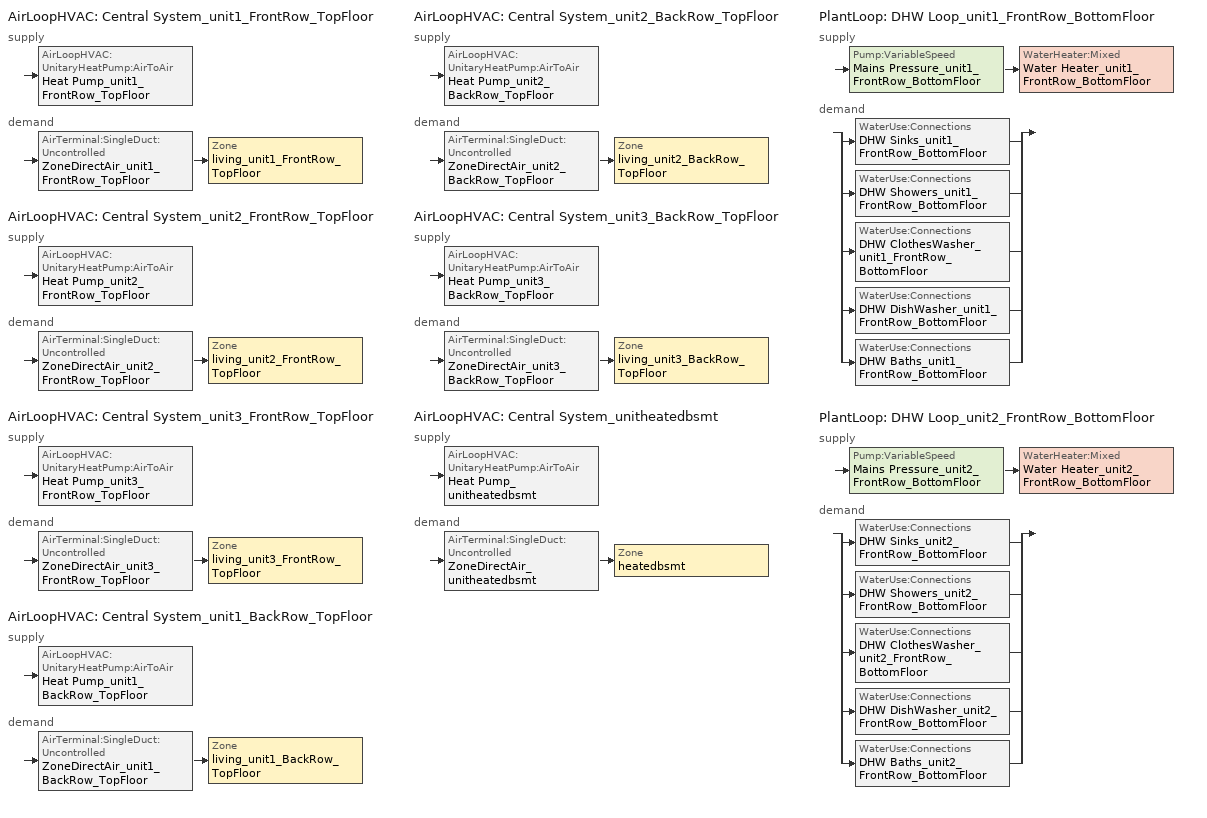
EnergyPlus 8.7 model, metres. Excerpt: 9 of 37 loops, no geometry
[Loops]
AirLoopHVAC 'Central System_unit1_FrontRow_TopFloor'
 supply: AirLoopHVAC:UnitaryHeatPump:AirToAir 'Heat Pump_unit1_FrontRow_TopFloor'
 demand: AirTerminal:SingleDuct:Uncontrolled 'ZoneDirectAir_unit1_FrontRow_TopFloor' > Zone 'living_unit1_FrontRow_TopFloor'
AirLoopHVAC 'Central System_unit2_FrontRow_TopFloor'
 supply: AirLoopHVAC:UnitaryHeatPump:AirToAir 'Heat Pump_unit2_FrontRow_TopFloor'
 demand: AirTerminal:SingleDuct:Uncontrolled 'ZoneDirectAir_unit2_FrontRow_TopFloor' > Zone 'living_unit2_FrontRow_TopFloor'
AirLoopHVAC 'Central System_unit3_FrontRow_TopFloor'
 supply: AirLoopHVAC:UnitaryHeatPump:AirToAir 'Heat Pump_unit3_FrontRow_TopFloor'
 demand: AirTerminal:SingleDuct:Uncontrolled 'ZoneDirectAir_unit3_FrontRow_TopFloor' > Zone 'living_unit3_FrontRow_TopFloor'
AirLoopHVAC 'Central System_unit1_BackRow_TopFloor'
 supply: AirLoopHVAC:UnitaryHeatPump:AirToAir 'Heat Pump_unit1_BackRow_TopFloor'
 demand: AirTerminal:SingleDuct:Uncontrolled 'ZoneDirectAir_unit1_BackRow_TopFloor' > Zone 'living_unit1_BackRow_TopFloor'
AirLoopHVAC 'Central System_unit2_BackRow_TopFloor'
 supply: AirLoopHVAC:UnitaryHeatPump:AirToAir 'Heat Pump_unit2_BackRow_TopFloor'
 demand: AirTerminal:SingleDuct:Uncontrolled 'ZoneDirectAir_unit2_BackRow_TopFloor' > Zone 'living_unit2_BackRow_TopFloor'
AirLoopHVAC 'Central System_unit3_BackRow_TopFloor'
 supply: AirLoopHVAC:UnitaryHeatPump:AirToAir 'Heat Pump_unit3_BackRow_TopFloor'
 demand: AirTerminal:SingleDuct:Uncontrolled 'ZoneDirectAir_unit3_BackRow_TopFloor' > Zone 'living_unit3_BackRow_TopFloor'
AirLoopHVAC 'Central System_unitheatedbsmt'
 supply: AirLoopHVAC:UnitaryHeatPump:AirToAir 'Heat Pump_unitheatedbsmt'
 demand: AirTerminal:SingleDuct:Uncontrolled 'ZoneDirectAir_unitheatedbsmt' > Zone 'heatedbsmt'
PlantLoop 'DHW Loop_unit1_FrontRow_BottomFloor'
 supply: Pump:VariableSpeed 'Mains Pressure_unit1_FrontRow_BottomFloor' > WaterHeater:Mixed 'Water Heater_unit1_FrontRow_BottomFloor'
 demand: split
  | WaterUse:Connections 'DHW Sinks_unit1_FrontRow_BottomFloor'
  | WaterUse:Connections 'DHW Showers_unit1_FrontRow_BottomFloor'
  | WaterUse:Connections 'DHW ClothesWasher_unit1_FrontRow_BottomFloor'
  | WaterUse:Connections 'DHW DishWasher_unit1_FrontRow_BottomFloor'
  | WaterUse:Connections 'DHW Baths_unit1_FrontRow_BottomFloor'
PlantLoop 'DHW Loop_unit2_FrontRow_BottomFloor'
 supply: Pump:VariableSpeed 'Mains Pressure_unit2_FrontRow_BottomFloor' > WaterHeater:Mixed 'Water Heater_unit2_FrontRow_BottomFloor'
 demand: split
  | WaterUse:Connections 'DHW Sinks_unit2_FrontRow_BottomFloor'
  | WaterUse:Connections 'DHW Showers_unit2_FrontRow_BottomFloor'
  | WaterUse:Connections 'DHW ClothesWasher_unit2_FrontRow_BottomFloor'
  | WaterUse:Connections 'DHW DishWasher_unit2_FrontRow_BottomFloor'
  | WaterUse:Connections 'DHW Baths_unit2_FrontRow_BottomFloor'
[DesignSpecification:OutdoorAir] Outdoor Air Method=Flow/Zone; Outdoor Air Flow per Person=0; Outdoor Air Flow per Zone=0
SZ DSOA living_unit1_FrontRow_TopFloor; SZ DSOA living_unit2_FrontRow_TopFloor; SZ DSOA living_unit3_FrontRow_TopFloor; SZ DSOA living_unit1_BackRow_TopFloor; SZ DSOA living_unit2_BackRow_TopFloor; SZ DSOA living_unit3_BackRow_TopFloor; SZ DSOA heatedbsmt
[Sizing:Zone] Zone Cooling Design Supply Air Temperature Input Method=SupplyAirTemperature; Zone Cooling Design Supply Air Temperature=12; Zone Heating Design Supply Air Temperature Input Method=SupplyAirTemperature; Zone Heating Design Supply Air Temperature=50; Zone Cooling Design Supply Air Humidity Ratio=0.008; Zone Heating Design Supply Air Humidity Ratio=0.008; Cooling Design Air Flow Method=DesignDay; Cooling Minimum Air Flow per Zone Floor Area=0.000762; Heating Design Air Flow Method=DesignDay; Heating Maximum Air Flow per Zone Floor Area=0.002032; Heating Maximum Air Flow=0.141576; Heating Maximum Air Flow Fraction=0.3
Name | Design Specification Outdoor Air Object
living_unit1_FrontRow_TopFloor | SZ DSOA living_unit1_FrontRow_TopFloor
living_unit2_FrontRow_TopFloor | SZ DSOA living_unit2_FrontRow_TopFloor
living_unit3_FrontRow_TopFloor | SZ DSOA living_unit3_FrontRow_TopFloor
living_unit1_BackRow_TopFloor | SZ DSOA living_unit1_BackRow_TopFloor
living_unit2_BackRow_TopFloor | SZ DSOA living_unit2_BackRow_TopFloor
living_unit3_BackRow_TopFloor | SZ DSOA living_unit3_BackRow_TopFloor
heatedbsmt | SZ DSOA heatedbsmt
[Sizing:System] Type of Load to Size On=Sensible; Design Outdoor Air Flow Rate=autosize; Central Heating Maximum System Air Flow Ratio=1; Preheat Design Temperature=7; Preheat Design Humidity Ratio=0.008; Precool Design Temperature=11; Precool Design Humidity Ratio=0.008; Central Cooling Design Supply Air Temperature=12; Central Heating Design Supply Air Temperature=50; Type of Zone Sum to Use=NonCoincident; 100 Outdoor Air in Cooling=No; 100 Outdoor Air in Heating=No; Central Cooling Design Supply Air Humidity Ratio=0.008; Central Heating Design Supply Air Humidity Ratio=0.008; Cooling Supply Air Flow Rate Method=DesignDay; Heating Supply Air Flow Rate Method=DesignDay; System Outdoor Air Method=ZoneSum; Zone Maximum Outdoor Air Fraction=1; Cooling Design Capacity Method=CoolingDesignCapacity; Cooling Design Capacity=autosize; Heating Design Capacity Method=HeatingDesignCapacity; Heating Design Capacity=autosize; Central Cooling Capacity Control Method=OnOff
Central System_unit1_FrontRow_TopFloor; Central System_unit2_FrontRow_TopFloor; Central System_unit3_FrontRow_TopFloor; Central System_unit1_BackRow_TopFloor; Central System_unit2_BackRow_TopFloor; Central System_unit3_BackRow_TopFloor; Central System_unitheatedbsmt
[Sizing:Plant] Loop Type=Heating; Design Loop Exit Temperature=48.8889; Loop Design Temperature Difference=5.55556
DHW Loop_unit1_FrontRow_BottomFloor; DHW Loop_unit2_FrontRow_BottomFloor
[ZoneControl:Thermostat] Control Type Schedule=zone_control_type
Name | Zone or ZoneList | Control 1
Zone Thermostat_unit1_FrontRow_TopFloor | living_unit1_FrontRow_TopFloor | thermostat_living Dual SP Control
Zone Thermostat_unit2_FrontRow_TopFloor | living_unit2_FrontRow_TopFloor | thermostat_living Dual SP Control
Zone Thermostat_unit3_FrontRow_TopFloor | living_unit3_FrontRow_TopFloor | thermostat_living Dual SP Control
Zone Thermostat_unit1_BackRow_TopFloor | living_unit1_BackRow_TopFloor | thermostat_living Dual SP Control
Zone Thermostat_unit2_BackRow_TopFloor | living_unit2_BackRow_TopFloor | thermostat_living Dual SP Control
Zone Thermostat_unit3_BackRow_TopFloor | living_unit3_BackRow_TopFloor | thermostat_living Dual SP Control
Zone Thermostat_unitheatedbsmt | heatedbsmt | thermostat_bsmt Dual SP Control
[ThermostatSetpoint:DualSetpoint]
Name | Heating Setpoint Temperature Schedule | Cooling Setpoint Temperature Schedule
thermostat_living Dual SP Control | heating_sch_unit | cooling_sch_unit
thermostat_bsmt Dual SP Control | heating_sch_bsmt | cooling_sch_bsmt
[AirTerminal:SingleDuct:Uncontrolled] Availability Schedule=always_avail; Maximum Air Flow Rate=autosize
ZoneDirectAir_unit1_FrontRow_TopFloor; ZoneDirectAir_unit2_FrontRow_TopFloor; ZoneDirectAir_unit3_FrontRow_TopFloor; ZoneDirectAir_unit1_BackRow_TopFloor; ZoneDirectAir_unit2_BackRow_TopFloor; ZoneDirectAir_unit3_BackRow_TopFloor; ZoneDirectAir_unitheatedbsmt
[Zone equipment]
living_unit1_FrontRow_TopFloor: ZoneDirectAir_unit1_FrontRow_TopFloor
living_unit2_FrontRow_TopFloor: ZoneDirectAir_unit2_FrontRow_TopFloor
living_unit3_FrontRow_TopFloor: ZoneDirectAir_unit3_FrontRow_TopFloor
living_unit1_BackRow_TopFloor: ZoneDirectAir_unit1_BackRow_TopFloor
living_unit2_BackRow_TopFloor: ZoneDirectAir_unit2_BackRow_TopFloor
living_unit3_BackRow_TopFloor: ZoneDirectAir_unit3_BackRow_TopFloor
heatedbsmt: ZoneDirectAir_unitheatedbsmt
[Fan:OnOff] Availability Schedule=always_avail; Fan Total Efficiency=0.377; Pressure Rise=400; Maximum Flow Rate=autosize; Motor Efficiency=0.65; Motor In Airstream Fraction=1; EndUse Subcategory=General
Supply Fan_unit1_FrontRow_TopFloor; Supply Fan_unit2_FrontRow_TopFloor; Supply Fan_unit3_FrontRow_TopFloor; Supply Fan_unit1_BackRow_TopFloor; Supply Fan_unit2_BackRow_TopFloor; Supply Fan_unit3_BackRow_TopFloor; Supply Fan_unitheatedbsmt
[Coil:Cooling:DX:SingleSpeed] Availability Schedule=always_avail; Gross Rated Total Cooling Capacity=autosize; Gross Rated Sensible Heat Ratio=autosize; Gross Rated Cooling COP=3.97009; Rated Air Flow Rate=autosize; Total Cooling Capacity Function of Temperature Curve=HPACCoolCapFT; Total Cooling Capacity Function of Flow Fraction Curve=HPACCoolCapFFF; Energy Input Ratio Function of Temperature Curve=HPACCOOLEIRFT; Energy Input Ratio Function of Flow Fraction Curve=HPACCOOLEIRFFF; Part Load Fraction Correlation Curve=HPACCOOLPLFFPLR
DX Cooling Coil_unit1_FrontRow_TopFloor; DX Cooling Coil_unit2_FrontRow_TopFloor; DX Cooling Coil_unit3_FrontRow_TopFloor; DX Cooling Coil_unit1_BackRow_TopFloor; DX Cooling Coil_unit2_BackRow_TopFloor; DX Cooling Coil_unit3_BackRow_TopFloor; DX Cooling Coil_unitheatedbsmt
[Coil:Heating:Electric] Availability Schedule=always_avail; Efficiency=1; Nominal Capacity=autosize
Supp Heating Coil_unit1_FrontRow_TopFloor; Supp Heating Coil_unit2_FrontRow_TopFloor; Supp Heating Coil_unit3_FrontRow_TopFloor; Supp Heating Coil_unit1_BackRow_TopFloor; Supp Heating Coil_unit2_BackRow_TopFloor; Supp Heating Coil_unit3_BackRow_TopFloor; Supp Heating Coil_unitheatedbsmt
[Coil:Heating:DX:SingleSpeed] Availability Schedule=always_avail; Gross Rated Heating Capacity=autosize; Gross Rated Heating COP=3.63216; Rated Air Flow Rate=autosize; Heating Capacity Function of Temperature Curve=HPACHeatCapFT; Heating Capacity Function of Flow Fraction Curve=HPACHeatCapFFF; Energy Input Ratio Function of Temperature Curve=HPACHeatEIRFT; Energy Input Ratio Function of Flow Fraction Curve=HPACHeatEIRFFF; Part Load Fraction Correlation Curve=HPACCOOLPLFFPLR; Defrost Energy Input Ratio Function of Temperature Curve=Defrost_EIR_FT; Minimum Outdoor DryBulb Temperature for Compressor Operation=-17.78; Maximum Outdoor DryBulb Temperature for Defrost Operation=5; Crankcase Heater Capacity=200; Maximum Outdoor DryBulb Temperature for Crankcase Heater Operation=10; Defrost Strategy=ReverseCycle; Defrost Control=OnDemand
Main DX Heating Coil_unit1_FrontRow_TopFloor; Main DX Heating Coil_unit2_FrontRow_TopFloor; Main DX Heating Coil_unit3_FrontRow_TopFloor; Main DX Heating Coil_unit1_BackRow_TopFloor; Main DX Heating Coil_unit2_BackRow_TopFloor; Main DX Heating Coil_unit3_BackRow_TopFloor; Main DX Heating Coil_unitheatedbsmt
[AirLoopHVAC:UnitaryHeatPump:AirToAir] Availability Schedule=always_avail; Cooling Supply Air Flow Rate=autosize; Heating Supply Air Flow Rate=autosize; No Load Supply Air Flow Rate=0; Maximum Supply Air Temperature from Supplemental Heater=50; Maximum Outdoor DryBulb Temperature for Supplemental Heater Operation=10; Fan Placement=BlowThrough; Supply Air Fan Operating Mode Schedule=fan_cycle
Name | Controlling Zone or Thermostat Location | Supply Air Fan | Heating Coil | Cooling Coil | Supplemental Heating Coil
Heat Pump_unit1_FrontRow_TopFloor | living_unit1_FrontRow_TopFloor | Supply Fan_unit1_FrontRow_TopFloor | Main DX Heating Coil_unit1_FrontRow_TopFloor | DX Cooling Coil_unit1_FrontRow_TopFloor | Supp Heating Coil_unit1_FrontRow_TopFloor
Heat Pump_unit2_FrontRow_TopFloor | living_unit2_FrontRow_TopFloor | Supply Fan_unit2_FrontRow_TopFloor | Main DX Heating Coil_unit2_FrontRow_TopFloor | DX Cooling Coil_unit2_FrontRow_TopFloor | Supp Heating Coil_unit2_FrontRow_TopFloor
Heat Pump_unit3_FrontRow_TopFloor | living_unit3_FrontRow_TopFloor | Supply Fan_unit3_FrontRow_TopFloor | Main DX Heating Coil_unit3_FrontRow_TopFloor | DX Cooling Coil_unit3_FrontRow_TopFloor | Supp Heating Coil_unit3_FrontRow_TopFloor
Heat Pump_unit1_BackRow_TopFloor | living_unit1_BackRow_TopFloor | Supply Fan_unit1_BackRow_TopFloor | Main DX Heating Coil_unit1_BackRow_TopFloor | DX Cooling Coil_unit1_BackRow_TopFloor | Supp Heating Coil_unit1_BackRow_TopFloor
Heat Pump_unit2_BackRow_TopFloor | living_unit2_BackRow_TopFloor | Supply Fan_unit2_BackRow_TopFloor | Main DX Heating Coil_unit2_BackRow_TopFloor | DX Cooling Coil_unit2_BackRow_TopFloor | Supp Heating Coil_unit2_BackRow_TopFloor
Heat Pump_unit3_BackRow_TopFloor | living_unit3_BackRow_TopFloor | Supply Fan_unit3_BackRow_TopFloor | Main DX Heating Coil_unit3_BackRow_TopFloor | DX Cooling Coil_unit3_BackRow_TopFloor | Supp Heating Coil_unit3_BackRow_TopFloor
Heat Pump_unitheatedbsmt | heatedbsmt | Supply Fan_unitheatedbsmt | Main DX Heating Coil_unitheatedbsmt | DX Cooling Coil_unitheatedbsmt | Supp Heating Coil_unitheatedbsmt
[AirLoopHVAC] Design Supply Air Flow Rate=autosize
Central System_unit1_FrontRow_TopFloor; Central System_unit2_FrontRow_TopFloor; Central System_unit3_FrontRow_TopFloor; Central System_unit1_BackRow_TopFloor; Central System_unit2_BackRow_TopFloor; Central System_unit3_BackRow_TopFloor; Central System_unitheatedbsmt
[Pump:VariableSpeed] Design Maximum Flow Rate=autosize; Design Pump Head=1; Design Power Consumption=0; Motor Efficiency=1; Fraction of Motor Inefficiencies to Fluid Stream=0; Coefficient 1 of the Part Load Performance Curve=0; Coefficient 2 of the Part Load Performance Curve=1; Coefficient 3 of the Part Load Performance Curve=0; Coefficient 4 of the Part Load Performance Curve=0; Design Minimum Flow Rate=0; Pump Control Type=Intermittent
Mains Pressure_unit1_FrontRow_BottomFloor; Mains Pressure_unit2_FrontRow_BottomFloor
[WaterHeater:Mixed] Tank Volume=0.196841; Setpoint Temperature Schedule=dhw_setpt; Deadband Temperature Difference=2; Maximum Temperature Limit=50; Heater Control Type=Cycle; Heater Maximum Capacity=autosize; Heater Minimum Capacity=0; Heater Ignition Minimum Flow Rate=0; Heater Fuel Type=electricity; Heater Thermal Efficiency=1; Ambient Temperature Indicator=Zone; Ambient Temperature Zone=living_unit1_FrontRow_BottomFloor; Off Cycle Loss Coefficient to Ambient Temperature=1.33066; Off Cycle Loss Fraction to Zone=1; On Cycle Loss Coefficient to Ambient Temperature=1.33066; On Cycle Loss Fraction to Zone=1; Peak Use Flow Rate=0; Use Side Effectiveness=1; Source Side Effectiveness=1; Use Side Design Flow Rate=autosize; Source Side Design Flow Rate=0; Indirect Water Heating Recovery Time=1.5
Water Heater_unit1_FrontRow_BottomFloor; Water Heater_unit2_FrontRow_BottomFloor
[WaterHeater:Sizing] Design Mode=ResidentialHUD-FHAMinimum; Number of Bedrooms=2; Number of Bathrooms=2
Water Heater_unit1_FrontRow_BottomFloor; Water Heater_unit2_FrontRow_BottomFloor
[PlantLoop] Fluid Type=Water; Maximum Loop Temperature=100; Minimum Loop Temperature=0; Maximum Loop Flow Rate=autosize; Minimum Loop Flow Rate=0; Plant Loop Volume=autocalculate; Load Distribution Scheme=Optimal
Name | Plant Equipment Operation Scheme
DHW Loop_unit1_FrontRow_BottomFloor | DHW Loop Operation_unit1_FrontRow_BottomFloor
DHW Loop_unit2_FrontRow_BottomFloor | DHW Loop Operation_unit2_FrontRow_BottomFloor
[PlantEquipmentList]
DHW Plant Equipment_unit1_FrontRow_BottomFloor: Water Heater_unit1_FrontRow_BottomFloor
DHW Plant Equipment_unit2_FrontRow_BottomFloor: Water Heater_unit2_FrontRow_BottomFloor
[PlantEquipmentOperation:HeatingLoad] Load Range 1 Lower Limit=0; Load Range 1 Upper Limit=1000000000000000
Name | Range 1 Equipment List
DHW Control Scheme_unit1_FrontRow_BottomFloor | DHW Plant Equipment_unit1_FrontRow_BottomFloor
DHW Control Scheme_unit2_FrontRow_BottomFloor | DHW Plant Equipment_unit2_FrontRow_BottomFloor
[PlantEquipmentOperationSchemes] Control Scheme 1 Schedule=always_avail
Name | Control Scheme 1
DHW Loop Operation_unit1_FrontRow_BottomFloor | DHW Control Scheme_unit1_FrontRow_BottomFloor
DHW Loop Operation_unit2_FrontRow_BottomFloor | DHW Control Scheme_unit2_FrontRow_BottomFloor
[SetpointManager:Scheduled] Control Variable=Temperature; Schedule=DHWSupplySetpoint
Name | Setpoint Node or NodeList
DHW Loop Setpoint Manager_unit1_FrontRow_BottomFloor | DHW Supply Outlet Node_unit1_FrontRow_BottomFloor
DHW Loop Setpoint Manager_unit2_FrontRow_BottomFloor | DHW Supply Outlet Node_unit2_FrontRow_BottomFloor
[WaterUse:Equipment] EndUse Subcategory=Domestic Hot Water
Name | Peak Flow Rate | Flow Rate Fraction Schedule | Target Temperature Schedule
Clothes Washer_unit1_FrontRow_BottomFloor; Clothes Washer_unit2_FrontRow_BottomFloor | 1.08128e-06 | ClothesWasher | CWWaterTempSchedule
Dishwasher_unit1_FrontRow_BottomFloor; Dishwasher_unit2_FrontRow_BottomFloor | 4.24457e-07 | Dishwasher | DWWaterTempSchedule
Sinks_unit1_FrontRow_BottomFloor; Sinks_unit2_FrontRow_BottomFloor | 1.41632e-06 | Sinks | SSBWaterTempSchedule
Showers_unit1_FrontRow_BottomFloor; Showers_unit2_FrontRow_BottomFloor | 2.52108e-06 | Showers | SSBWaterTempSchedule
Baths_unit1_FrontRow_BottomFloor; Baths_unit2_FrontRow_BottomFloor | 6.46379e-07 | Baths | SSBWaterTempSchedule
[WaterUse:Connections] Drain Water Heat Exchanger Type=None
Name | Water Use Equipment 1
DHW Sinks_unit1_FrontRow_BottomFloor | Sinks_unit1_FrontRow_BottomFloor
DHW Showers_unit1_FrontRow_BottomFloor | Showers_unit1_FrontRow_BottomFloor
DHW ClothesWasher_unit1_FrontRow_BottomFloor | Clothes Washer_unit1_FrontRow_BottomFloor
DHW DishWasher_unit1_FrontRow_BottomFloor | Dishwasher_unit1_FrontRow_BottomFloor
DHW Baths_unit1_FrontRow_BottomFloor | Baths_unit1_FrontRow_BottomFloor
DHW Sinks_unit2_FrontRow_BottomFloor | Sinks_unit2_FrontRow_BottomFloor
DHW Showers_unit2_FrontRow_BottomFloor | Showers_unit2_FrontRow_BottomFloor
DHW ClothesWasher_unit2_FrontRow_BottomFloor | Clothes Washer_unit2_FrontRow_BottomFloor
DHW DishWasher_unit2_FrontRow_BottomFloor | Dishwasher_unit2_FrontRow_BottomFloor
DHW Baths_unit2_FrontRow_BottomFloor | Baths_unit2_FrontRow_BottomFloor
[Schedule:Day:Hourly]
DishwasherWeekday: 0.129162, 0.0573867, 0.042998, 0.0286934, 0.0286934, 0.0860801, 0.172244, 0.258408, 0.488208, 0.545594, 0.473819, 0.402044, 0.344573, 0.387655, 0.315879, 0.301491, 0.315879, 0.416348, 0.732312, 0.933333, 0.761005, 0.559983, 0.373266, 0.258408
DishwasherWeekend: 0.138388, 0.0614858, 0.0460692, 0.0307429, 0.0307429, 0.0922286, 0.184547, 0.276866, 0.52308, 0.584565, 0.507663, 0.430761, 0.369185, 0.415344, 0.338442, 0.323026, 0.338442, 0.446087, 0.78462, 1, 0.815362, 0.599982, 0.399928, 0.276866
DishwasherVacation; ClothesWasherVacation; SinksVacation; ShowersVacation; BathsVacation: 0, 0, 0, 0, 0, 0, 0, 0, 0, 0, 0, 0, 0, 0, 0, 0, 0, 0, 0, 0, 0, 0, 0, 0
ClothesWasherWeekday: 0.0887931, 0.0710155, 0.0354602, 0.0354602, 0.0710155, 0.106571, 0.213142, 0.461934, 0.692948, 0.817391, 0.799614, 0.710725, 0.639615, 0.568599, 0.497489, 0.461934, 0.479711, 0.461934, 0.461934, 0.461934, 0.461934, 0.444156, 0.30203, 0.159904
ClothesWasherWeekend: 0.10863, 0.0868807, 0.0433822, 0.0433822, 0.0868807, 0.130379, 0.260758, 0.565131, 0.847755, 1, 0.978251, 0.869505, 0.782508, 0.695627, 0.60863, 0.565131, 0.586881, 0.565131, 0.565131, 0.565131, 0.565131, 0.543382, 0.369505, 0.195627
SinksWeekday: 0.178431, 0.0855612, 0.0641394, 0.0641394, 0.0855612, 0.228457, 0.535419, 0.785298, 0.828142, 0.778116, 0.685372, 0.628163, 0.613924, 0.57108, 0.521054, 0.542476, 0.606741, 0.820959, 0.942308, 0.870986, 0.71385, 0.606741, 0.499758, 0.342623
SinksWeekend: 0.189355, 0.0907997, 0.0680663, 0.0680663, 0.0907997, 0.242445, 0.5682, 0.833378, 0.878845, 0.825756, 0.727334, 0.666622, 0.651511, 0.606044, 0.552955, 0.575689, 0.643889, 0.871222, 1, 0.924311, 0.757555, 0.643889, 0.530356, 0.3636
ShowersWeekday: 0.0847763, 0.0384986, 0.0269887, 0.0384986, 0.107955, 0.4088, 0.933333, 0.925634, 0.752112, 0.5901, 0.474366, 0.374111, 0.269967, 0.231389, 0.20051, 0.20821, 0.239088, 0.308545, 0.335533, 0.335533, 0.331644, 0.323944, 0.231389, 0.165822
ShowersWeekend: 0.0908318, 0.0412485, 0.0289165, 0.0412485, 0.115666, 0.438, 1, 0.99175, 0.805834, 0.63225, 0.50825, 0.400833, 0.28925, 0.247916, 0.214832, 0.223082, 0.256166, 0.330583, 0.3595, 0.3595, 0.355333, 0.347083, 0.247916, 0.177666
BathsWeekday: 0.0549341, 0.0274671, 0.0274671, 0.0274671, 0.0549341, 0.137335, 0.329676, 0.412077, 0.467011, 0.412077, 0.329676, 0.247203, 0.219736, 0.164802, 0.164802, 0.164802, 0.274742, 0.329676, 0.549483, 0.714286, 0.714286, 0.549483, 0.467011, 0.274742
[Schedule:Week:Compact]
DishwasherWeek: Weekdays, DishwasherWeekday, Holiday, DishwasherVacation, Weekends, DishwasherWeekend, AllOtherDays, DishwasherWeekday
ClothesWasherWeek: Weekdays, ClothesWasherWeekday, Holiday, ClothesWasherVacation, Weekends, ClothesWasherWeekend, AllOtherDays, ClothesWasherWeekday
SinksWeek: Weekdays, SinksWeekday, Holiday, SinksVacation, Weekends, SinksWeekend, AllOtherDays, SinksWeekday
ShowersWeek: Weekdays, ShowersWeekday, Holiday, ShowersVacation, Weekends, ShowersWeekend, AllOtherDays, ShowersWeekday
BathsWeek: Weekdays, BathsWeekday, Holiday, BathsVacation, Weekends, BathsWeekend, AllOtherDays, BathsWeekday
[Schedule:Year]
Dishwasher: DishwasherWeek, 1, 1, 12, 31
ClothesWasher: ClothesWasherWeek, 1, 1, 12, 31
Sinks: SinksWeek, 1, 1, 12, 31
Showers: ShowersWeek, 1, 1, 12, 31
Baths: BathsWeek, 1, 1, 12, 31
[Schedule:Compact]
zone_control_type: Through: 12/31, For: AllDays, Until 24:00, 4
dhw_setpt: Through: 12/31, For: AllDays, Until 24:00, 48
always_avail: Through: 12/31, For: AllDays, Until: 24:00, 1
heating_sch_unit; heating_sch_bsmt: Through: 12/31, For: AllDays, Until: 24:00, 22.22
cooling_sch_unit; cooling_sch_bsmt: Through: 12/31, For: AllDays, Until: 24:00, 23.88
fan_cycle: Through: 12/31, For: AllDays, Until: 24:00, 0
[Schedule:Constant]
Name | Hourly Value
DWWaterTempSchedule; CWWaterTempSchedule; DHWSupplySetpoint | 48.8889
SSBWaterTempSchedule | 40.5556
[Curve:Quadratic]
Name | Coefficient1 Constant | Coefficient2 x | Coefficient3 x2 | Minimum Value of x | Maximum Value of x
HPACCoolCapFFF | 0.8 | 0.2 | 0 | 0.5 | 1.5
HPACCOOLEIRFFF | 1.156 | -0.1816 | 0.0256 | 0.5 | 1.5
HPACCOOLPLFFPLR | 0.85 | 0.15 | 0 | 0 | 1
HPACHeatEIRFFF | 1.3824 | -0.4336 | 0.0512 | 0 | 1
[Curve:Cubic]
Name | Coefficient1 Constant | Coefficient2 x | Coefficient3 x2 | Coefficient4 x3 | Minimum Value of x | Maximum Value of x
HPACHeatCapFT | 0.758746 | 0.027626 | 0.000148716 | 3.4992e-06 | -20 | 20
HPACHeatCapFFF | 0.84 | 0.16 | 0 | 0 | 0.5 | 1.5
HPACHeatEIRFT | 1.19248 | -0.0300438 | 0.00103745 | -2.3328e-05 | -20 | 20
[Curve:Biquadratic]
Name | Coefficient1 Constant | Coefficient2 x | Coefficient3 x2 | Coefficient4 y | Coefficient5 y2 | Coefficient6 xy | Minimum Value of x | Maximum Value of x | Minimum Value of y | Maximum Value of y
HPACCoolCapFT | 0.766956 | 0.0107756 | -4.14703e-05 | 0.00134961 | -0.000261144 | 0.000457488 | 12.77778 | 23.88889 | 21.11111 | 46.11111
HPACCOOLEIRFT | 0.297145 | 0.0430933 | -0.000748766 | 0.00597727 | 0.000482112 | -0.000956448 | 12.77778 | 23.88889 | 21.11111 | 46.11111
Defrost_EIR_FT | 1 | 0 | 0 | 0 | 0 | 0 | 0 | 100 | 0 | 100
